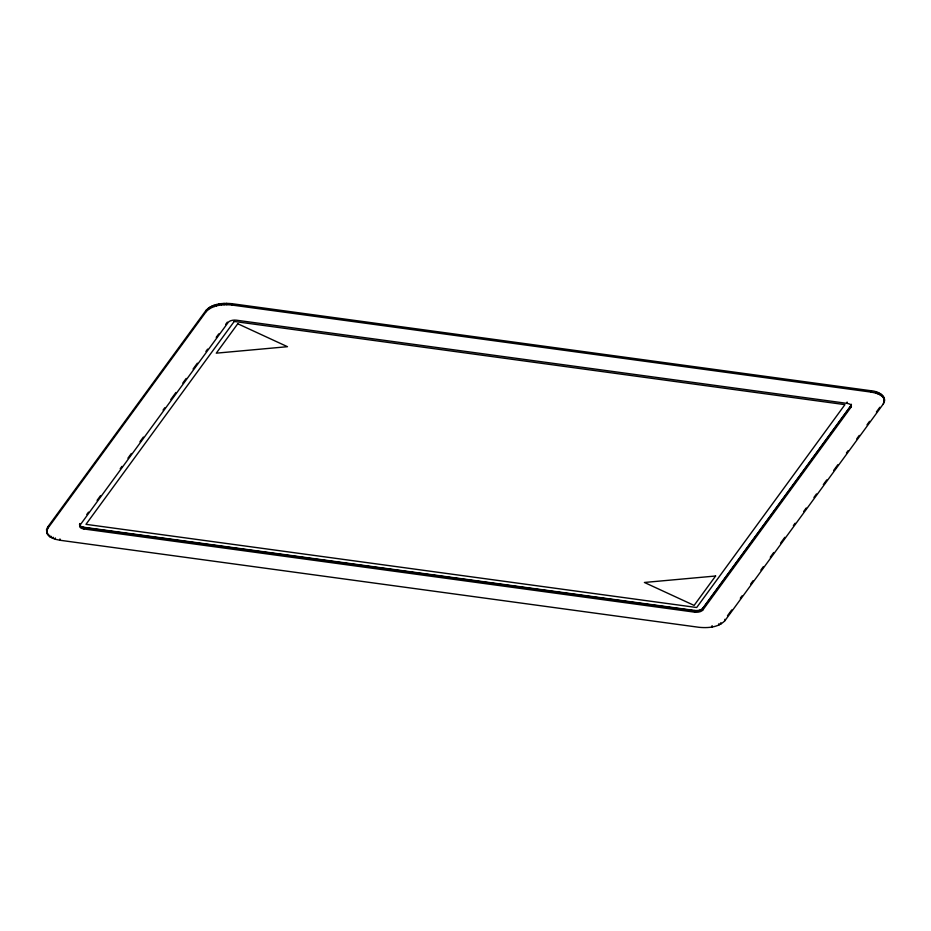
<?xml version="1.0" encoding="UTF-8"?>
<svg xmlns="http://www.w3.org/2000/svg" width="931" height="931" viewBox="0 0 931 931"><rect width="100%" height="100%" fill="white"/><g stroke="black" fill="none" stroke-linecap="round" stroke-linejoin="round"><path stroke-width="1.4" d="M46.585 529.541L46.911 533.382L49.832 536.768L55.325 539.27L60.026 540.259L699.146 627.319C707.979 628.134 718.488 627.517 724.958 620.651L883.31 403.949C888.104 396.001 877.374 390.997 870.974 390.741L231.854 303.681C223.021 302.866 212.512 303.483 206.042 310.349L47.69 527.051L46.585 529.541L46.911 533.382M46.608 532.148L47.749 528.412L206.1 311.71C212.559 304.833 223.068 304.216 231.9 305.042L871.032 392.091C875.978 393.022 883.077 394.441 884.45 400.202M884.357 400.109L883.31 403.949M86.804 514.471L88.515 512.12M97.08 500.389L100.513 495.699M120.215 468.735L121.938 466.384M127.931 458.18L131.364 453.49M139.929 441.76L143.362 437.07M163.065 410.094L164.787 407.743M170.78 399.539L175.924 392.498M182.779 383.118L186.2 378.428M193.066 369.048L197.349 363.183M205.914 351.453L207.625 349.113M216.201 337.383L218.773 333.868M225.628 324.488L227.339 322.138M79.996 525.2L228.258 322.324A6.424 3.049 -2.4 0 1 236.451 320.206L847.163 403.391A6.424 3.049 -2.4 0 1 851.05 407.15L702.8 610.038A6.424 3.049 -2.4 0 1 694.607 612.156L83.895 528.971A6.424 3.049 -2.4 0 1 79.996 525.2L79.95 523.85A6.424 3.049 -2.4 0 0 83.837 527.609L694.549 610.794A6.424 3.049 -2.4 0 0 702.742 608.676L851.004 405.8A6.424 3.049 -2.4 0 0 851.26 404.217M702.8 610.038L702.73 608.339L850.981 405.462A6.424 3.049 -2.4 0 0 851.33 404.671M727.472 615.775L731.754 609.921M740.308 598.214L742.019 595.863M750.584 584.156L753.156 580.641M760.86 570.098L763.42 566.583M770.274 557.215L773.696 552.525M780.539 543.157L784.821 537.303M793.375 525.584L795.097 523.245M803.651 511.526L806.223 508.012M813.927 497.468L816.487 493.954M823.341 484.586L826.763 479.907M833.606 470.527L837.888 464.674M846.454 452.966L848.164 450.616M856.718 438.908L859.29 435.394M866.994 424.85L869.554 421.336M876.408 411.968L879.83 407.278M79.926 523.513A6.424 3.049 -2.4 0 0 83.825 527.272L694.538 610.457A6.424 3.049 -2.4 0 0 702.73 608.339M884.392 398.852L884.415 401.459M884.089 397.618L884.147 398.968M883.438 396.42L883.496 397.77M882.46 395.279L882.518 396.641M881.168 394.232L881.226 395.582M879.597 393.278L879.644 394.628M877.747 392.44L877.805 393.79M875.675 391.73L875.734 393.08M870.974 390.741L871.032 392.091M850.981 405.462L851.05 407.15M847.105 402.029L847.163 403.391M724.9 619.29L724.958 620.651M720.862 622.641L720.92 623.991M718.965 623.572L719.023 624.934M712.087 625.632L712.145 626.982M694.491 610.457L694.607 612.156M231.854 303.681L231.9 305.042M226.687 303.331L226.745 304.681M224.045 303.401L224.103 304.751M221.415 303.622L221.473 304.984M218.855 304.018L218.913 305.368M216.399 304.565L216.458 305.915M214.095 305.252L214.153 306.602M211.977 306.066L212.035 307.428M210.08 307.009L210.138 308.359M208.439 308.045L208.497 309.395M206.042 310.349L206.1 311.71M83.825 527.272L83.895 528.971M59.968 538.909L60.026 540.259M55.266 537.92L55.325 539.27M53.195 537.21L53.253 538.56M51.356 536.372L51.403 537.722M49.774 535.418L49.832 536.768M48.482 534.359L48.54 535.721M47.69 527.051L47.749 528.412M47.504 533.23L47.562 534.58M234.228 321.451L85.978 524.339L696.691 607.512L844.941 404.636L234.228 321.451M237.766 323.755L216.283 353.163L287.481 346.693L237.766 323.755M715.602 576.01L694.119 605.406L644.403 582.469L715.602 576.01"/></g></svg>
